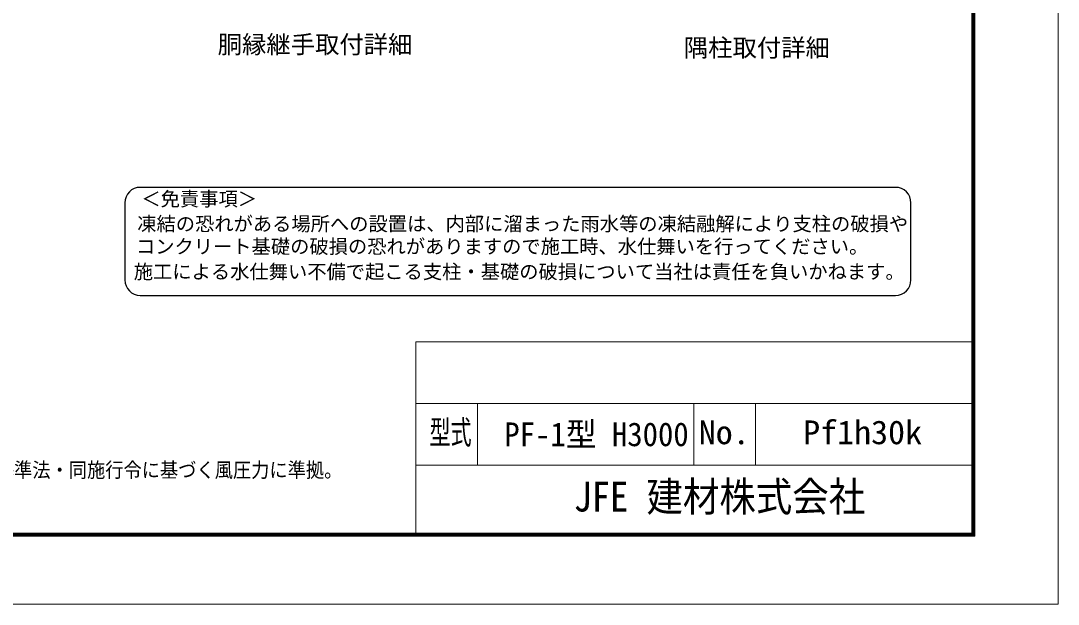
# Model space of a CAD drawing. Units: millimetres, scale not verified. Extents: x -5699 to 5699, y -3329 to 3329.
# Drawn here: x -658 to 2701, y -3329 to -1440 of the extents above; entities that cross this region are included whole.
import ezdxf
from ezdxf.enums import TextEntityAlignment as Align

# ---------------------------------------------------------------- set-up
doc = ezdxf.new("R2010")
doc.units = ezdxf.units.MM
doc.header["$LTSCALE"] = 20
doc.layers.add('0-0_24', color=7, linetype='Continuous')
doc.layers.add('0-6_23', color=2, linetype='Continuous', lineweight=9)
doc.layers.add('1-6_D-TTL-TXT', color=7, linetype='Continuous', lineweight=25)
doc.styles.add('ＭＳ ゴシック', font='')
doc.styles.get('ＭＳ ゴシック').set_extended_font_data('MS Gothic')

msp = doc.modelspace()

# ---------------------------------------------------------------- linework, layer by layer
at = {"layer": '0-6_23'}
for p, q in [((621.42, -2479.38), (621.42, -3099.38)), ((621.42, -2479.38), (2421.42, -2479.38)), ((621.42, -2679.38), (2421.42, -2679.38)), ((821.42, -2679.38), (821.42, -2879.38)), ((1521.42, -2679.38), (1521.42, -2879.38)), ((1721.42, -2679.38), (1721.42, -2879.38)), ((621.42, -2879.38), (2421.42, -2879.38))]:
    msp.add_line(p, q, dxfattribs=at)
for points in [[(-5698.58, 2610.62), (2701.42, 2610.62), (2701.42, -3329.38), (-5698.58, -3329.38)], [(-5428.58, 2390.62), (2431.42, 2390.62), (2431.42, -3109.38), (-5428.58, -3109.38)], [(-5426.08, 2388.12), (2428.92, 2388.12), (2428.92, -3106.88), (-5426.08, -3106.88)], [(-5423.58, 2385.62), (2426.42, 2385.62), (2426.42, -3104.38), (-5423.58, -3104.38)], [(-5421.08, 2383.12), (2423.92, 2383.12), (2423.92, -3101.88), (-5421.08, -3101.88)], [(-5418.58, 2380.62), (2421.42, 2380.62), (2421.42, -3099.38), (-5418.58, -3099.38)]]:
    msp.add_lwpolyline(points, close=True, dxfattribs=at)
at = {"layer": '1-6_D-TTL-TXT', "color": 2}
for p, q in [((2174.55, -1979.28), (-271, -1979.28)), ((-321, -2029.28), (-321, -2279.28)), ((2224.55, -2279.28), (2224.55, -2029.28)), ((-271, -2329.28), (2174.55, -2329.28))]:
    msp.add_line(p, q, dxfattribs=at)
for centre, start, end in [((-271, -2029.28), 90, 180), ((2174.55, -2029.28), 0, 90), ((-271, -2279.28), 180, 270), ((2174.55, -2279.28), 270, 0)]:
    msp.add_arc(centre, 50, start, end, dxfattribs=at)

# ---------------------------------------------------------------- texts
at = {"layer": '0-0_24', "style": 'ＭＳ ゴシック'}
for s, p in [('胴縁継手取付詳細', (-20.31, -1562.7)), ('隅柱取付詳細', (1489.11, -1573.45))]:
    msp.add_text(s, height=57.77, dxfattribs=at).set_placement(p, align=Align.BOTTOM_LEFT)
for s, height, width, p in [('型式', 76.97, 0.65, (665.42, -2834.18)), ('PF-1型 H3000', 76.97, 0.95, (907.74, -2840.53)), ('No.', 76.98, 1.05, (1537.42, -2834.18)), ('Pf1h30k', 76.98, 1.05, (1875.42, -2834.18)), ('（設計条件）風荷重：昭和57年改正 建築基準法・同施行令に基づく風圧力に準拠。', 48.11, 0.9, (-1831.03, -2932.98)), ('JFE 建材株式会社', 96.21, 0.9, (1132.19, -3057.88))]:
    msp.add_text(s, height=height, dxfattribs=dict(at, width=width)).set_placement(p, align=Align.BOTTOM_LEFT)
at = {"layer": '1-6_D-TTL-TXT', "style": 'ＭＳ ゴシック'}
for s, p in [('＜免責事項＞ \u3000\u3000', (-267.29, -2053.46)), ('凍結の恐れがある場所への設置は、内部に溜まった雨水等の凍結融解により支柱の破損や', (-280.82, -2133.96)), ('コンクリート基礎の破損の恐れがありますので施工時、水仕舞いを行ってください。', (-284.93, -2207.38)), ('施工による水仕舞い不備で起こる支柱・基礎の破損について当社は責任を負いかねます。 ', (-291.92, -2288.87))]:
    msp.add_text(s, height=45.75, dxfattribs=at).set_placement(p, align=Align.BOTTOM_LEFT)

doc.saveas('drawing.dxf')
